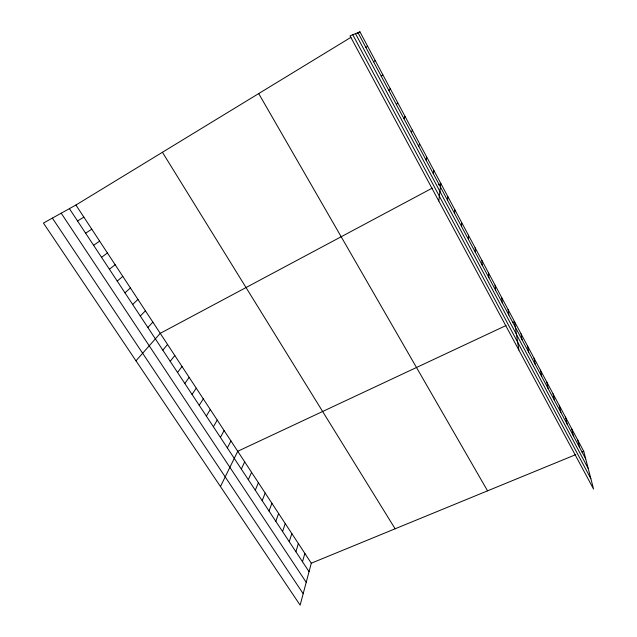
<?xml version="1.0" encoding="UTF-8"?>
<svg xmlns="http://www.w3.org/2000/svg" width="637" height="637" viewBox="0 0 637 637"><rect width="100%" height="100%" fill="white"/><g stroke="black" fill="none" stroke-linecap="round" stroke-linejoin="round"><path stroke-width="0.96" d="M461.586 226.581L461.626 222.448M454.603 213.506L454.762 209.589M447.556 200.321L447.843 196.618M438.789 201.021L440.86 183.536L438.288 184.905M433.279 173.598L433.821 170.334M426.049 160.062L426.718 157.028M75.914 205.034L311.294 563.204L300.138 605.15L43.443 223.061L75.914 205.034L350.923 37.344M302.495 561.754L304.852 553.402M418.748 146.406L419.56 143.604M295.902 551.761L298.363 543.52M289.254 541.697L291.826 533.575M282.565 531.561L285.241 523.55M275.821 521.337L278.608 513.454M411.391 132.631L412.33 130.059M269.021 511.041L271.919 503.286M262.173 500.674L265.183 493.038M255.278 490.219L258.399 482.719M248.326 479.685L251.567 472.312M241.319 469.071L244.68 461.833M403.962 118.729L405.044 116.396M220.466 486.549L237.736 451.275L506.073 325.515M227.353 447.922L230.952 440.947M220.402 437.388L224.12 430.548M213.395 426.766L217.233 420.07M396.469 104.699L397.687 102.613M206.332 416.072L210.29 409.511M199.214 405.291L203.299 398.873M192.048 394.43L196.26 388.156M184.826 383.49L189.165 377.359M388.904 90.55L390.266 88.71M177.54 372.462L182.015 366.482M170.206 361.346L174.809 355.518M162.817 350.151L167.555 344.474M135.984 360.805L160.237 333.342L432.268 188.114M147.856 327.49L152.864 322.131M381.276 76.273L382.789 74.688M140.283 316.024L145.435 310.824M132.663 304.47L137.95 299.438M124.971 292.821L130.41 287.956M117.224 281.084L122.806 276.386M373.577 61.861L375.233 60.531M109.413 269.252L115.146 264.729M101.538 257.324L107.422 252.977M93.607 245.301L99.643 241.136M85.605 233.182L91.792 229.201M357.476 33.347L359.929 31.85L583.755 451.346L593.557 489.065L350.047 35.863L359.929 31.85M77.539 220.967L83.885 217.161M365.805 47.321L367.621 46.254M512.825 322.346L514.505 321.558L518.852 350.039M311.294 563.204L575.784 454.619M581.987 452.071L583.755 451.346M52.385 218.101L303.188 593.684M61.2 213.204L306.214 582.314M69.409 208.649L309.049 571.676M162.427 152.283L395.131 528.79M258.702 93.575L487.552 490.84M352.787 34.748L590.865 478.698M357.97 32.646L585.721 458.919M355.478 33.657L588.198 468.458M577.719 440.024L579.59 447.437M571.628 428.613L573.411 435.867M565.489 417.108L567.177 424.202M559.302 405.506L560.886 412.434M553.059 393.809L554.548 400.569M546.769 382.017L548.162 388.61M540.423 370.121L541.713 376.547M534.021 358.137L535.215 364.38M527.571 346.042L528.654 352.11M521.066 333.852L522.045 339.736M508.087 309.526L508.852 315.044M501.614 297.391L502.267 302.718M495.084 285.161L495.634 290.297M488.507 272.827L488.937 277.772M481.875 260.39L482.185 265.135M475.178 247.849L475.377 252.395M468.434 235.204L468.513 239.544"/></g></svg>
